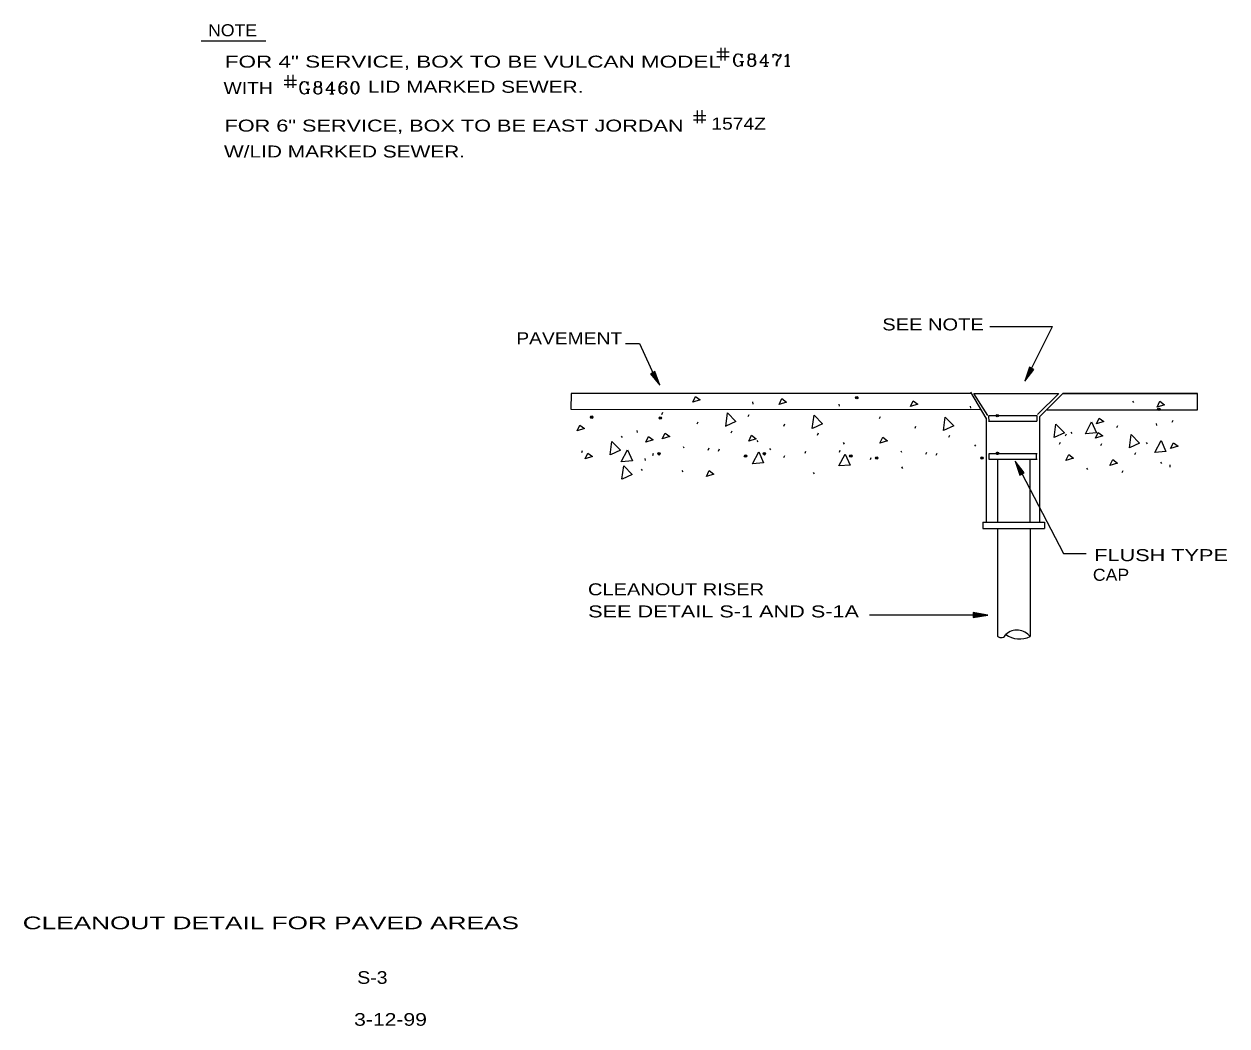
# Model space of a CAD drawing. Extents: x -79576 to 30101, y -57314 to 34032.
import ezdxf

# ---------------------------------------------------------------- set-up
doc = ezdxf.new("R2010")
doc.units = 0
doc.header["$LTSCALE"] = 440
doc.header["$PDMODE"] = 32
doc.header["$PDSIZE"] = 220
doc.layers.add('1', color=7, linetype='Continuous', lineweight=13)
doc.layers.add('63', color=7, linetype='Continuous', lineweight=25)

msp = doc.modelspace()

# ---------------------------------------------------------------- hatches: boundary and pattern name
at = {"layer": '63'}
for points in [[(-22073.1, 2358.7), (-22454.9, 2137.7), (-21601, 1102.7)], [(12487, 2547.7), (12097.7, 2755.1), (11670.2, 1483.3)], [(11218.8, -7101.7), (11608.2, -6894.5), (10791.9, -5829.7)], [(6972.1, -19626.2), (6964.6, -20067.3), (8291.7, -19869.4)]]:
    msp.add_hatch(color=256, dxfattribs=at).paths.add_polyline_path(points)

# ---------------------------------------------------------------- linework, layer by layer
at = {"layer": '1'}
for p, q in [((12299.4, 2695.5), (14204.2, 6459.2)), ((8299, -1642.6), (7013.1, 356.4)), ((7014, 356.1), (14752.1, 356.1)), ((14761.6, 358.2), (12822, -1581.4)), ((8387.5, -1660), (12760.1, -1660)), ((8423.8, -2172.6), (12760.1, -2172.6)), ((8387.5, -5113.9), (12791.1, -5113.9)), ((8418.6, -5113.9), (12791.1, -5113.9)), ((8423.8, -5626.5), (12760.1, -5626.5)), ((8454.9, -5626.5), (12791.1, -5626.5))]:
    msp.add_line(p, q, dxfattribs=at)
at = {"layer": '1', "lineweight": 25}
for p, q in [((15137.1, 359.6), (13674.4, -1103)), ((27143.2, 359.6), (15137.1, 359.6)), ((15163.5, 359.6), (27430.1, 359.6)), ((12995.3, -1786.8), (13674.4, -1103))]:
    msp.add_line(p, q, dxfattribs=at)
at = {"layer": '1'}
for points in [[(6812.5, 359.6), (-29692.7, 359.6), (-29718.7, -1089.6), (7679, -1097.1)], [(8148.4, -1896.5), (6752.1, 481.4), (6812.5, 359.6)], [(13464.2, -11383.1), (13460.9, -11383.1), (13464.2, -11383.1)]]:
    msp.add_lwpolyline(points, dxfattribs=at)
at = {"layer": '1', "lineweight": 25}
msp.add_lwpolyline([(13715.3, -1131.8), (27430.1, -1131.8), (27430.1, 359.6), (15137.1, 359.6)], dxfattribs=at)
at = {"layer": '63'}
for p, q in [((-63434.9, 32515.7), (-57518.9, 32515.7)), ((-16019.1, 30699.7), (-16019.1, 31879)), ((-15656.3, 30718), (-15656.3, 31879)), ((-16400.2, 31497.9), (-15275.5, 31497.9)), ((-16400.2, 31080.8), (-15275.5, 31080.8)), ((-11983.6, 31190.2), (-11983.6, 30200)), ((-11931.9, 31293.5), (-11931.9, 30200)), ((-11303.2, 31293.5), (-11303.2, 30983.6)), ((-10003.1, 31241.8), (-10003.1, 30200)), ((-14316.9, 30613.3), (-13955.3, 30613.3)), ((-14161.9, 30613.3), (-14161.9, 30200)), ((-14110.2, 30613.3), (-14110.2, 30200)), ((-12138.6, 30200), (-11768.3, 30200)), ((-10209.7, 30200), (-9744.8, 30200)), ((-55865.3, 28925.6), (-54740.6, 28925.6)), ((-55482.4, 28215.9), (-55482.4, 29376.9)), ((-55047.4, 28212.4), (-55047.4, 29391.7)), ((-51540.5, 28671.9), (-51540.5, 27681.7)), ((-51488.9, 28775.2), (-51488.9, 27681.7)), ((-55865.3, 28508.5), (-54740.6, 28508.5)), ((-53873.8, 28095), (-53512.2, 28095)), ((-53718.9, 28095), (-53718.9, 27681.7)), ((-53667.2, 28095), (-53667.2, 27681.7)), ((-51695.5, 27681.7), (-51325.2, 27681.7)), ((-18550.8, 25708.7), (-17426, 25708.7)), ((-18550.8, 25291.6), (-17426, 25291.6)), ((-18167.9, 24999), (-18167.9, 26160)), ((-17732.9, 24995.5), (-17732.9, 26174.8)), ((-13157.6, -420), (-13136.3, -611.8)), ((-5276.6, -614.9), (-5255.2, -806.7)), ((6691, -809.8), (6712.3, -1001.5)), ((21491.4, -343.7), (21576.6, -471.6)), ((-21428.7, -1551.2), (-21343.5, -1359.2)), ((-13547.7, -1746), (-13462.5, -1554)), ((-1580.2, -1940.9), (-1495, -1748.9)), ((8154.2, -1868.3), (8154.2, -11388.5)), ((12995.3, -1786.8), (12995.3, -11383.1)), ((25117.8, -2270), (25203.3, -2078)), ((-23698.6, -3026.6), (-23677.3, -3218.3)), ((-18189.5, -2425), (-18104, -2233)), ((-15104.6, -3245.8), (-15019.4, -3053.8)), ((-10308.4, -2619.9), (-10223, -2427.9)), ((-7223.5, -3440.6), (-7138.3, -3248.6)), ((1659.1, -2814.7), (1744.6, -2622.7)), ((15866.3, -3177.5), (15951.5, -3305.4)), ((20066.8, -2760.1), (20152.2, -2568.3)), ((23645.9, -2388.2), (23667.2, -2580)), ((-25122.6, -3538.8), (-25037.4, -3666.8)), ((-12763.8, -3937.5), (-12678.3, -4065.4)), ((-4882.7, -4132.3), (-4797.3, -4260.3)), ((4744, -3635.5), (4829.2, -3443.5)), ((7084.8, -4327.2), (7170.2, -4455.1)), ((14834.2, -4267.5), (14919.4, -4075.5)), ((15374.8, -3519.4), (15460, -3327.4)), ((18614, -4393.2), (18699.5, -4201.2)), ((22731, -4124), (22816.2, -4251.9)), ((-28730.5, -5031.5), (-28645, -4839.5)), ((-22257.4, -5293.3), (-22172, -5101.5)), ((-19492.9, -4479.9), (-19407.7, -4607.8)), ((-17206.4, -4803.2), (-17120.9, -4611.2)), ((-16250, -4897), (-16164.6, -4705.2)), ((-11611.9, -4674.7), (-11526.7, -4802.7)), ((-10289.9, -5488.2), (-10204.4, -5296.4)), ((-8369, -5091.9), (-8283.5, -4900.1)), ((-5238.8, -4998.1), (-5153.4, -4806.1)), ((355.7, -4869.6), (440.9, -4997.5)), ((2642.2, -5193), (2727.6, -5001)), ((3598.6, -5286.7), (3684, -5095)), ((21699, -5214), (21784.2, -5022)), ((-23304.8, -6544), (-23219.4, -6671.9)), ((-22968.1, -5583.4), (-22946.8, -5775.2)), ((-2408.8, -5683), (-2323.4, -5491.3)), ((429, -6351.5), (514.2, -6479.4)), ((17310.6, -6448.1), (17395.8, -6576)), ((24039.7, -5905.7), (24125.2, -6033.6)), ((24885.5, -6168.5), (24906.9, -6360.3)), ((-19593.2, -6657.2), (-19508, -6785.1)), ((-7625.6, -6852.1), (-7540.4, -6980)), ((20553.5, -6865.2), (20638.9, -6673.4)), ((9185.1, -11960.8), (9185.1, -21781.7)), ((12145.8, -11943.1), (12145.8, -21821.4)), ((13464.2, -11383.1), (13464.2, -11954.9))]:
    msp.add_line(p, q, dxfattribs=at)
at = {"layer": '63', "lineweight": 13}
for p, q in [((8475.2, 6459.2), (14204.2, 6459.2)), ((8375.2, -1693.6), (8376.1, -2229.8)), ((12760.1, -1660), (12760.1, -2172.6)), ((8378.8, -5145.1), (8378.8, -5657.7)), ((12696.7, -5113.9), (12696.7, -5626.5)), ((9176.5, -5693.3), (9176.5, -11393.3)), ((12139.8, -5693.3), (12139.8, -11383.1)), ((-2489.7, -19824.6), (6917.9, -19824.6))]:
    msp.add_line(p, q, dxfattribs=at)
at = {"layer": '63'}
for points in [[(-14161.9, 31138.5), (-14110.2, 30983.6), (-14110.2, 31293.5), (-14161.9, 31138.5), (-14265.2, 31241.8), (-14420.2, 31293.5), (-14523.5, 31293.5), (-14678.5, 31241.8), (-14781.8, 31138.5), (-14833.5, 31035.2), (-14885.1, 30880.2), (-14885.1, 30613.3), (-14833.5, 30458.3), (-14781.8, 30355), (-14678.5, 30251.7), (-14523.5, 30200), (-14420.2, 30200), (-14265.2, 30251.7), (-14161.9, 30355)], [(-14523.5, 31293.5), (-14626.8, 31241.8), (-14730.1, 31138.5), (-14781.8, 31035.2), (-14833.5, 30880.2), (-14833.5, 30613.3), (-14781.8, 30458.3), (-14730.1, 30355), (-14626.8, 30251.7), (-14523.5, 30200)], [(-13335.4, 30828.6), (-13490.3, 30776.9), (-13542, 30725.3), (-13593.7, 30621.9), (-13593.7, 30415.3), (-13542, 30303.3), (-13490.3, 30251.7), (-13335.4, 30200), (-13128.7, 30200), (-12973.8, 30251.7), (-12913.4, 30303.3), (-12861.8, 30415.3), (-12861.8, 30621.9), (-12913.4, 30725.3), (-12973.8, 30776.9), (-13128.7, 30828.6)], [(-13335.4, 31293.5), (-13490.3, 31241.8), (-13542, 31138.5), (-13542, 30983.6), (-13490.3, 30880.2), (-13335.4, 30828.6), (-13128.7, 30828.6), (-12973.8, 30880.2), (-12913.4, 30983.6), (-12913.4, 31138.5), (-12973.8, 31241.8), (-13128.7, 31293.5), (-13335.4, 31293.5), (-13438.7, 31241.8), (-13490.3, 31138.5), (-13490.3, 30983.6), (-13438.7, 30880.2), (-13335.4, 30828.6)], [(-13335.4, 30828.6), (-13438.7, 30776.9), (-13490.3, 30725.3), (-13542, 30621.9), (-13542, 30415.3), (-13490.3, 30303.3), (-13438.7, 30251.7), (-13335.4, 30200)], [(-13128.7, 30828.6), (-13025.4, 30880.2), (-12973.8, 30983.6), (-12973.8, 31138.5), (-13025.4, 31241.8), (-13128.7, 31293.5)], [(-13128.7, 30200), (-13025.4, 30251.7), (-12973.8, 30303.3), (-12913.4, 30415.3), (-12913.4, 30621.9), (-12973.8, 30725.3), (-13025.4, 30776.9), (-13128.7, 30828.6)], [(-11931.9, 31293.5), (-12500.2, 30518.6), (-11665, 30518.6)], [(-11303.2, 31086.9), (-11251.6, 31190.2), (-11148.2, 31293.5), (-11044.9, 31293.5), (-10786.6, 31138.5), (-10683.3, 31138.5), (-10623, 31190.2), (-10571.3, 31293.5)], [(-11251.6, 31190.2), (-11148.2, 31241.8), (-11044.9, 31241.8), (-10786.6, 31138.5)], [(-10623, 30983.6), (-10889.9, 30725.3), (-10941.6, 30621.9), (-10993.3, 30467), (-10993.3, 30200)], [(-10571.3, 31293.5), (-10571.3, 31138.5), (-10623, 30983.6), (-10838.3, 30725.3), (-10889.9, 30621.9), (-10941.6, 30467), (-10941.6, 30200)], [(-10209.7, 31086.9), (-10106.4, 31138.5), (-9951.4, 31293.5), (-9951.4, 30200)], [(-53718.9, 28620.2), (-53667.2, 28465.3), (-53667.2, 28775.2), (-53718.9, 28620.2), (-53822.2, 28723.5), (-53977.1, 28775.2), (-54080.5, 28775.2), (-54235.4, 28723.5), (-54338.8, 28620.2), (-54390.4, 28516.9), (-54442.1, 28361.9), (-54442.1, 28095), (-54390.4, 27940), (-54338.8, 27836.7), (-54235.4, 27733.4), (-54080.5, 27681.7), (-53977.1, 27681.7), (-53822.2, 27733.4), (-53718.9, 27836.7)], [(-54080.5, 28775.2), (-54183.8, 28723.5), (-54287.1, 28620.2), (-54338.8, 28516.9), (-54390.4, 28361.9), (-54390.4, 28095), (-54338.8, 27940), (-54287.1, 27836.7), (-54183.8, 27733.4), (-54080.5, 27681.7)], [(-52892.3, 28775.2), (-53047.3, 28723.5), (-53099, 28620.2), (-53099, 28465.3), (-53047.3, 28361.9), (-52892.3, 28310.3), (-52685.7, 28310.3), (-52530.7, 28361.9), (-52470.4, 28465.3), (-52470.4, 28620.2), (-52530.7, 28723.5), (-52685.7, 28775.2), (-52892.3, 28775.2), (-52995.6, 28723.5), (-53047.3, 28620.2), (-53047.3, 28465.3), (-52995.6, 28361.9), (-52892.3, 28310.3)], [(-52685.7, 28310.3), (-52582.4, 28361.9), (-52530.7, 28465.3), (-52530.7, 28620.2), (-52582.4, 28723.5), (-52685.7, 28775.2)], [(-51488.9, 28775.2), (-52057.1, 28000.3), (-51221.9, 28000.3)], [(-50240.4, 28620.2), (-50292.1, 28568.6), (-50240.4, 28516.9), (-50180.1, 28568.6), (-50180.1, 28620.2), (-50240.4, 28723.5), (-50343.7, 28775.2), (-50498.7, 28775.2), (-50653.7, 28723.5), (-50757, 28620.2), (-50808.6, 28516.9), (-50860.3, 28310.3), (-50860.3, 28000.3), (-50808.6, 27836.7), (-50705.3, 27733.4), (-50550.3, 27681.7), (-50447, 27681.7), (-50292.1, 27733.4), (-50180.1, 27836.7), (-50128.4, 28000.3), (-50128.4, 28052), (-50180.1, 28207), (-50292.1, 28310.3), (-50447, 28361.9), (-50498.7, 28361.9), (-50653.7, 28310.3), (-50757, 28207), (-50808.6, 28052)], [(-50498.7, 28775.2), (-50602, 28723.5), (-50705.3, 28620.2), (-50757, 28516.9), (-50808.6, 28310.3), (-50808.6, 28000.3), (-50757, 27836.7), (-50653.7, 27733.4), (-50550.3, 27681.7)], [(-49456.8, 28775.2), (-49611.8, 28723.5), (-49715.1, 28568.6), (-49766.8, 28310.3), (-49766.8, 28155.3), (-49715.1, 27897), (-49611.8, 27733.4), (-49456.8, 27681.7), (-49353.5, 27681.7), (-49198.6, 27733.4), (-49086.6, 27897), (-49034.9, 28155.3), (-49034.9, 28310.3), (-49086.6, 28568.6), (-49198.6, 28723.5), (-49353.5, 28775.2), (-49456.8, 28775.2), (-49560.2, 28723.5), (-49611.8, 28671.9), (-49663.5, 28568.6), (-49715.1, 28310.3), (-49715.1, 28155.3), (-49663.5, 27897), (-49611.8, 27785), (-49560.2, 27733.4), (-49456.8, 27681.7)], [(-49353.5, 27681.7), (-49250.2, 27733.4), (-49198.6, 27785), (-49146.9, 27897), (-49086.6, 28155.3), (-49086.6, 28310.3), (-49146.9, 28568.6), (-49198.6, 28671.9), (-49250.2, 28723.5), (-49353.5, 28775.2)], [(-52892.3, 28310.3), (-53047.3, 28258.6), (-53099, 28207), (-53150.6, 28103.7), (-53150.6, 27897), (-53099, 27785), (-53047.3, 27733.4), (-52892.3, 27681.7), (-52685.7, 27681.7), (-52530.7, 27733.4), (-52470.4, 27785), (-52418.7, 27897), (-52418.7, 28103.7), (-52470.4, 28207), (-52530.7, 28258.6), (-52685.7, 28310.3)], [(-52892.3, 28310.3), (-52995.6, 28258.6), (-53047.3, 28207), (-53099, 28103.7), (-53099, 27897), (-53047.3, 27785), (-52995.6, 27733.4), (-52892.3, 27681.7)], [(-52685.7, 27681.7), (-52582.4, 27733.4), (-52530.7, 27785), (-52470.4, 27897), (-52470.4, 28103.7), (-52530.7, 28207), (-52582.4, 28258.6), (-52685.7, 28310.3)], [(-50447, 27681.7), (-50343.7, 27733.4), (-50240.4, 27836.7), (-50180.1, 28000.3), (-50180.1, 28052), (-50240.4, 28207), (-50343.7, 28310.3), (-50447, 28361.9)], [(-15596.5, -2645.3), (-15427.5, -1427.3), (-14664.3, -2215.5), (-15576.6, -2638.1)], [(-7715.5, -2840.2), (-7546.5, -1622.2), (-6783.3, -2410.3), (-7695.5, -2833)], [(4252.1, -3035), (4421, -1817), (5184.2, -2605.2), (4272, -3027.8)], [(14342.2, -3667.1), (14511.2, -2449.1), (15274.4, -3237.2), (14362.2, -3659.9)], [(17189.7, -3335.3), (17765.2, -2248.6), (18212.8, -3250.1), (17211, -3335.3)], [(-26137.5, -5251.9), (-25968.6, -4033.9), (-25205.4, -4822), (-26117.6, -5244.7)], [(21207, -4613.5), (21376, -3395.5), (22139.2, -4183.7), (21226.9, -4606.3)], [(23513.8, -5030), (24089.4, -3943.2), (24537, -4944.8), (23535.2, -5030)], [(-25134.5, -5868.6), (-24559, -4781.9), (-24111.4, -5783.4), (-25113.2, -5868.6)], [(-13167, -6063.5), (-12591.5, -4976.7), (-12143.9, -5978.3), (-13145.6, -6063.5)], [(-5286, -6258.3), (-4710.4, -5171.6), (-4262.8, -6173.1), (-5264.6, -6258.3)], [(-25059.8, -7460.9), (-24890.8, -6242.9), (-24127.6, -7031.1), (-25039.9, -7453.7)], [(7845.2, -11383.1), (7845.2, -11954.9), (13464.2, -11954.9)], [(7845.2, -11383.1), (12139.8, -11383.1), (13464.2, -11383.1)]]:
    msp.add_lwpolyline(points, dxfattribs=at)
at = {"layer": '63', "lineweight": 13}
for points in [[(-24742.4, 4922), (-23449.1, 4922), (-22006.5, 1710.6)], [(10994, -6184.4), (15209.1, -14242.7), (17252.8, -14242.7)]]:
    msp.add_lwpolyline(points, dxfattribs=at)
at = {"layer": '63'}
for points in [[(-22073.1, 2358.7), (-22454.9, 2137.7), (-21601, 1102.7)], [(12487, 2547.7), (12097.7, 2755.1), (11670.2, 1483.3)], [(-18611.4, -453.2), (-18355.8, 79.6), (-17929.5, -240)], [(-10730.3, -648), (-10474.7, -115.2), (-10048.5, -434.9)], [(1237.2, -842.9), (1492.8, -310.1), (1919, -629.8)], [(23729.2, -897.8), (23984.8, -365), (24411, -684.7)], [(18192.1, -2421.4), (18447.7, -1888.6), (18874, -2208.2)], [(-29152.4, -3059.7), (-28896.8, -2526.9), (-28470.6, -2846.6)], [(-21386.3, -3788.9), (-21130.4, -3256.1), (-20704.2, -3575.8)], [(18104, -3731.7), (18359.6, -3198.9), (18785.9, -3518.6)], [(-22884.8, -4093), (-22629.2, -3560.2), (-22203, -3879.9)], [(-13505.2, -3983.8), (-13249.4, -3451), (-12823.1, -3770.7)], [(-1537.7, -4178.6), (-1281.8, -3645.8), (-855.6, -3965.5)], [(24968.8, -4678.1), (25224.4, -4145.3), (25650.6, -4465)], [(-28421.9, -5616.5), (-28166.3, -5083.7), (-27740, -5403.4)], [(15417.2, -5757.1), (15673.1, -5224.3), (16099.3, -5544)], [(11218.8, -7101.7), (11608.2, -6894.5), (10791.9, -5829.7)], [(19431.7, -6201.7), (19687.3, -5668.9), (20113.6, -5988.5)], [(-17355.4, -7211.4), (-17099.8, -6678.6), (-16673.6, -6998.3)], [(6972.1, -19626.2), (6964.6, -20067.3), (8291.7, -19869.4)]]:
    msp.add_lwpolyline(points, close=True, dxfattribs=at)
for centre, radius, start, end in [((11211.4, -19888.6), 2146.7, 233.76616, 295.80055), ((10954.4, -22704.4), 1483, 36.54596, 133.02074)]:
    msp.add_arc(centre, radius, start, end, dxfattribs=at)
msp.add_ellipse((9499.6, -21409), major_axis=(-339.4, -359), ratio=0.999733, start_param=0.06267458, end_param=1.90049644, dxfattribs=at)
for p in [(-3648.4, -31.2), (23891, -1090.4), (-27811.9, -1808), (-21571.7, -1885.5), (9155.6, -1663.1), (-21675, -5150.2), (-13793.9, -5345.1), (-12075, -5150.2), (-4193.9, -5345.1), (-1826.4, -5539.9), (7773.6, -5539.9), (9155.6, -5117), (9186.6, -5117)]:
    msp.add_point(p, dxfattribs=at)

# ---------------------------------------------------------------- texts
for s, height, width, p in [('NOTE', 1094, 1.1, (-62797.9, 32921.5)), ('FOR 4" SERVICE, BOX TO BE VULCAN MODEL ', 1094, 1.4, (-61272.6, 30058.1)), ('WITH', 1094, 1.2, (-61386.4, 27646.6)), ('LID MARKED SEWER.', 1094, 1.3, (-48227.6, 27765.3)), ('FOR 6" SERVICE, BOX TO BE EAST JORDAN ', 1094, 1.35, (-61296.3, 24225.3)), ('1574Z', 1094, 1.2, (-16910.6, 24405.2)), ('W/LID MARKED SEWER.', 1094, 1.3, (-61345.3, 21865.6)), ('SEE NOTE', 1094, 1.25, (-1324.7, 6099)), ('PAVEMENT', 1094, 1.2, (-34696.8, 4841.5)), ('FLUSH TYPE', 1094, 1.35, (18004.1, -14937)), ('CAP', 1094, 1.1, (17876.4, -16727.8)), ('CLEANOUT RISER', 1094, 1.25, (-28157.3, -18052.4)), ('SEE DETAIL S-1 AND S-1A', 1094, 1.35, (-28142.5, -20068.6)), ('                         CLEANOUT DETAIL FOR PAVED AREAS', 1152, 1.55, (-96282.1, -48495.6)), ('S-3', 1152, 1.15, (-49194.5, -53474.6)), ('3-12-99', 1152, 1.25, (-49481.7, -57297.6))]:
    msp.add_text(s, height=height, dxfattribs=dict(at, width=width)).set_placement(p)

doc.saveas('drawing.dxf')
